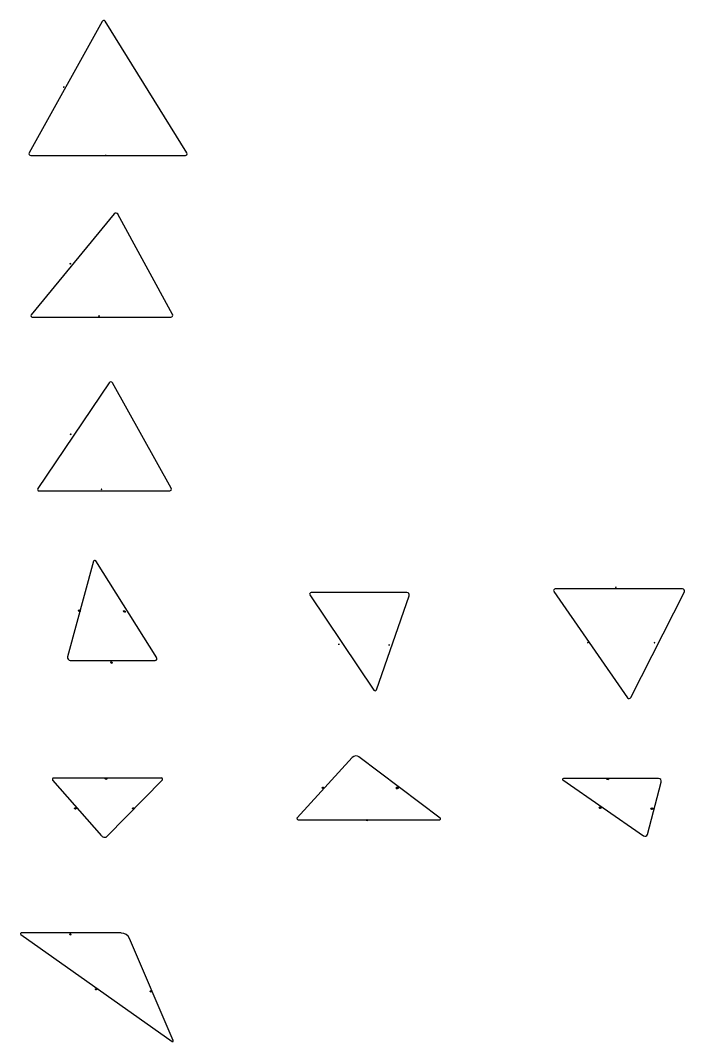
# Model space of a CAD drawing. Header units: metres. Extents: x -1 to 145, y -1 to 19.
# Drawn here: x 110 to 117.72, y 1.17 to 13.04 of the extents above; entities that cross this region are included whole.
import ezdxf

# ---------------------------------------------------------------- set-up
doc = ezdxf.new("R2010")
doc.units = ezdxf.units.M
doc.layers.add('LABELS', color=1, linetype='CONTINUOUS')
doc.layers.add('SHAPES', color=3, linetype='CONTINUOUS')

msp = doc.modelspace()

# ---------------------------------------------------------------- linework, layer by layer
at = {"layer": 'LABELS'}
for p, q in [((110.505, 12.268), (110.496, 12.263)), ((110.505, 12.268), (110.496, 12.263)), ((110.505, 12.268), (110.496, 12.263)), ((110.505, 12.268), (110.496, 12.263)), ((110.496, 12.263), (110.5, 12.265)), ((110.5, 12.265), (110.496, 12.263)), ((110.5, 12.265), (110.496, 12.263)), ((110.496, 12.263), (110.5, 12.265)), ((110.5, 12.265), (110.496, 12.263)), ((110.496, 12.263), (110.5, 12.265)), ((110.5, 12.265), (110.496, 12.263)), ((110.496, 12.263), (110.5, 12.265)), ((110.5, 12.265), (110.496, 12.263)), ((110.496, 12.263), (110.5, 12.265)), ((110.5, 12.265), (110.496, 12.263)), ((110.496, 12.263), (110.5, 12.265)), ((110.496, 12.263), (110.5, 12.265)), ((110.5, 12.265), (110.496, 12.263)), ((110.496, 12.263), (110.5, 12.265)), ((110.496, 12.263), (110.5, 12.265)), ((110.5, 12.265), (110.496, 12.263)), ((110.496, 12.263), (110.5, 12.265)), ((110.496, 12.263), (110.496, 12.263)), ((110.496, 12.263), (110.496, 12.263)), ((110.496, 12.263), (110.496, 12.263)), ((110.496, 12.263), (110.496, 12.263)), ((110.496, 12.263), (110.496, 12.263)), ((110.496, 12.263), (110.496, 12.263)), ((110.5, 12.265), (110.505, 12.268)), ((110.505, 12.268), (110.5, 12.265)), ((110.5, 12.265), (110.505, 12.268)), ((110.505, 12.268), (110.5, 12.265)), ((110.5, 12.265), (110.505, 12.268)), ((110.505, 12.268), (110.5, 12.265)), ((110.5, 12.265), (110.505, 12.268)), ((110.5, 12.265), (110.505, 12.268)), ((110.505, 12.268), (110.5, 12.265)), ((110.5, 12.265), (110.505, 12.268)), ((110.5, 12.265), (110.505, 12.268)), ((110.505, 12.268), (110.5, 12.265)), ((110.5, 12.265), (110.505, 12.268)), ((110.505, 12.268), (110.505, 12.268)), ((110.505, 12.268), (110.505, 12.268)), ((110.505, 12.268), (110.505, 12.268)), ((110.505, 12.268), (110.505, 12.268)), ((110.505, 12.268), (110.505, 12.268)), ((110.505, 12.268), (110.505, 12.268)), ((110.996, 11.476), (110.987, 11.471)), ((110.996, 11.476), (110.987, 11.471)), ((110.996, 11.476), (110.987, 11.471)), ((110.987, 11.471), (110.992, 11.474)), ((110.987, 11.471), (110.992, 11.474)), ((110.992, 11.474), (110.987, 11.471)), ((110.987, 11.471), (110.992, 11.474)), ((110.992, 11.474), (110.987, 11.471)), ((110.987, 11.471), (110.992, 11.474)), ((110.992, 11.474), (110.987, 11.471)), ((110.987, 11.471), (110.992, 11.474)), ((110.992, 11.474), (110.987, 11.471)), ((110.987, 11.471), (110.992, 11.474)), ((110.992, 11.474), (110.987, 11.471)), ((110.987, 11.471), (110.987, 11.471)), ((110.987, 11.471), (110.987, 11.471)), ((110.987, 11.471), (110.987, 11.471)), ((110.992, 11.474), (110.996, 11.476)), ((110.992, 11.474), (110.996, 11.476)), ((110.992, 11.474), (110.996, 11.476)), ((110.996, 11.476), (110.992, 11.474)), ((110.992, 11.474), (110.996, 11.476)), ((110.996, 11.476), (110.992, 11.474)), ((110.992, 11.474), (110.996, 11.476)), ((110.996, 11.476), (110.992, 11.474)), ((110.992, 11.474), (110.996, 11.476)), ((110.996, 11.476), (110.992, 11.474)), ((110.992, 11.474), (110.996, 11.476)), ((110.996, 11.476), (110.992, 11.474)), ((110.992, 11.474), (110.992, 11.474)), ((110.996, 11.476), (110.996, 11.476)), ((110.996, 11.476), (110.996, 11.476)), ((110.996, 11.476), (110.996, 11.476)), ((110.583, 10.215), (110.574, 10.21)), ((110.574, 10.21), (110.583, 10.215)), ((110.583, 10.215), (110.574, 10.21)), ((110.583, 10.215), (110.574, 10.21)), ((110.583, 10.215), (110.574, 10.21)), ((110.574, 10.21), (110.579, 10.212)), ((110.579, 10.212), (110.574, 10.21)), ((110.579, 10.212), (110.574, 10.21)), ((110.574, 10.21), (110.579, 10.212)), ((110.579, 10.212), (110.574, 10.21)), ((110.574, 10.21), (110.579, 10.212)), ((110.579, 10.212), (110.574, 10.21)), ((110.574, 10.21), (110.579, 10.212)), ((110.579, 10.212), (110.574, 10.21)), ((110.574, 10.21), (110.579, 10.212)), ((110.579, 10.212), (110.574, 10.21)), ((110.574, 10.21), (110.579, 10.212)), ((110.574, 10.21), (110.579, 10.212)), ((110.579, 10.212), (110.574, 10.21)), ((110.574, 10.21), (110.579, 10.212)), ((110.574, 10.21), (110.579, 10.212)), ((110.579, 10.212), (110.574, 10.21)), ((110.574, 10.21), (110.579, 10.212)), ((110.574, 10.21), (110.574, 10.21)), ((110.574, 10.21), (110.574, 10.21)), ((110.574, 10.21), (110.574, 10.21)), ((110.574, 10.21), (110.574, 10.21)), ((110.574, 10.21), (110.574, 10.21)), ((110.574, 10.21), (110.574, 10.21)), ((110.579, 10.212), (110.583, 10.215)), ((110.583, 10.215), (110.579, 10.212)), ((110.579, 10.212), (110.583, 10.215)), ((110.583, 10.215), (110.579, 10.212)), ((110.579, 10.212), (110.583, 10.215)), ((110.579, 10.212), (110.583, 10.215)), ((110.583, 10.215), (110.579, 10.212)), ((110.579, 10.212), (110.583, 10.215)), ((110.583, 10.215), (110.579, 10.212)), ((110.579, 10.212), (110.583, 10.215)), ((110.579, 10.212), (110.583, 10.215)), ((110.579, 10.212), (110.583, 10.215)), ((110.583, 10.215), (110.579, 10.212)), ((110.579, 10.212), (110.583, 10.215)), ((110.583, 10.215), (110.583, 10.215)), ((110.583, 10.215), (110.583, 10.215)), ((110.583, 10.215), (110.583, 10.215)), ((110.583, 10.215), (110.583, 10.215)), ((110.583, 10.215), (110.583, 10.215)), ((110.583, 10.215), (110.583, 10.215)), ((110.917, 9.606), (110.908, 9.601)), ((110.908, 9.601), (110.917, 9.606)), ((110.917, 9.606), (110.908, 9.601)), ((110.917, 9.606), (110.908, 9.601)), ((110.917, 9.606), (110.908, 9.601)), ((110.908, 9.601), (110.912, 9.603)), ((110.908, 9.601), (110.912, 9.603)), ((110.912, 9.603), (110.908, 9.601)), ((110.908, 9.601), (110.912, 9.603)), ((110.912, 9.603), (110.908, 9.601)), ((110.908, 9.601), (110.912, 9.603)), ((110.912, 9.603), (110.908, 9.601)), ((110.908, 9.601), (110.912, 9.603)), ((110.912, 9.603), (110.908, 9.601)), ((110.908, 9.601), (110.908, 9.601)), ((110.908, 9.601), (110.908, 9.601)), ((110.908, 9.601), (110.908, 9.601)), ((110.912, 9.603), (110.917, 9.606)), ((110.912, 9.603), (110.917, 9.606)), ((110.912, 9.603), (110.917, 9.606)), ((110.917, 9.606), (110.912, 9.603)), ((110.912, 9.603), (110.917, 9.606)), ((110.917, 9.606), (110.912, 9.603)), ((110.912, 9.603), (110.917, 9.606)), ((110.917, 9.606), (110.912, 9.603)), ((110.912, 9.603), (110.917, 9.606)), ((110.917, 9.606), (110.912, 9.603)), ((110.912, 9.603), (110.912, 9.603)), ((110.917, 9.606), (110.917, 9.606)), ((110.917, 9.606), (110.917, 9.606)), ((110.917, 9.606), (110.917, 9.606)), ((110.587, 8.232), (110.578, 8.227)), ((110.578, 8.227), (110.587, 8.232)), ((110.587, 8.232), (110.578, 8.227)), ((110.578, 8.227), (110.587, 8.232)), ((110.587, 8.232), (110.578, 8.227)), ((110.587, 8.232), (110.578, 8.227)), ((110.587, 8.232), (110.578, 8.227)), ((110.578, 8.227), (110.582, 8.23)), ((110.582, 8.23), (110.578, 8.227)), ((110.582, 8.23), (110.578, 8.227)), ((110.578, 8.227), (110.582, 8.23)), ((110.582, 8.23), (110.578, 8.227)), ((110.582, 8.23), (110.578, 8.227)), ((110.578, 8.227), (110.582, 8.23)), ((110.582, 8.23), (110.578, 8.227)), ((110.578, 8.227), (110.582, 8.23)), ((110.578, 8.227), (110.582, 8.23)), ((110.582, 8.23), (110.578, 8.227)), ((110.578, 8.227), (110.582, 8.23)), ((110.578, 8.227), (110.582, 8.23)), ((110.582, 8.23), (110.578, 8.227)), ((110.578, 8.227), (110.582, 8.23)), ((110.578, 8.227), (110.578, 8.227)), ((110.578, 8.227), (110.578, 8.227)), ((110.578, 8.227), (110.578, 8.227)), ((110.578, 8.227), (110.578, 8.227)), ((110.578, 8.227), (110.578, 8.227)), ((110.578, 8.227), (110.578, 8.227)), ((110.582, 8.23), (110.587, 8.232)), ((110.587, 8.232), (110.582, 8.23)), ((110.582, 8.23), (110.587, 8.232)), ((110.587, 8.232), (110.582, 8.23)), ((110.582, 8.23), (110.587, 8.232)), ((110.587, 8.232), (110.582, 8.23)), ((110.582, 8.23), (110.587, 8.232)), ((110.582, 8.23), (110.587, 8.232)), ((110.582, 8.23), (110.587, 8.232)), ((110.587, 8.232), (110.582, 8.23)), ((110.582, 8.23), (110.587, 8.232)), ((110.587, 8.232), (110.587, 8.232)), ((110.587, 8.232), (110.587, 8.232)), ((110.587, 8.232), (110.587, 8.232)), ((110.587, 8.232), (110.587, 8.232)), ((110.587, 8.232), (110.587, 8.232)), ((110.946, 7.592), (110.936, 7.587)), ((110.936, 7.587), (110.946, 7.592)), ((110.946, 7.592), (110.936, 7.587)), ((110.946, 7.592), (110.936, 7.587)), ((110.946, 7.592), (110.936, 7.587)), ((110.936, 7.587), (110.941, 7.589)), ((110.936, 7.587), (110.941, 7.589)), ((110.941, 7.589), (110.936, 7.587)), ((110.936, 7.587), (110.941, 7.589)), ((110.941, 7.589), (110.936, 7.587)), ((110.941, 7.589), (110.936, 7.587)), ((110.936, 7.587), (110.941, 7.589)), ((110.941, 7.589), (110.936, 7.587)), ((110.936, 7.587), (110.936, 7.587)), ((110.936, 7.587), (110.936, 7.587)), ((110.936, 7.587), (110.936, 7.587)), ((110.941, 7.589), (110.946, 7.592)), ((110.941, 7.589), (110.946, 7.592)), ((110.941, 7.589), (110.946, 7.592)), ((110.946, 7.592), (110.941, 7.589)), ((110.946, 7.592), (110.941, 7.589)), ((110.941, 7.589), (110.946, 7.592)), ((110.946, 7.592), (110.941, 7.589)), ((110.941, 7.589), (110.946, 7.592)), ((110.946, 7.592), (110.941, 7.589)), ((110.941, 7.589), (110.941, 7.589)), ((110.946, 7.592), (110.946, 7.592)), ((110.946, 7.592), (110.946, 7.592)), ((116.928, 6.453), (116.919, 6.448)), ((116.919, 6.448), (116.928, 6.453)), ((116.928, 6.453), (116.919, 6.448)), ((116.928, 6.453), (116.919, 6.448)), ((116.928, 6.453), (116.919, 6.448)), ((116.919, 6.448), (116.924, 6.451)), ((116.919, 6.448), (116.924, 6.451)), ((116.924, 6.451), (116.919, 6.448)), ((116.919, 6.448), (116.924, 6.451)), ((116.924, 6.451), (116.919, 6.448)), ((116.924, 6.451), (116.919, 6.448)), ((116.919, 6.448), (116.924, 6.451)), ((116.924, 6.451), (116.919, 6.448)), ((116.919, 6.448), (116.919, 6.448)), ((116.919, 6.448), (116.919, 6.448)), ((116.919, 6.448), (116.919, 6.448)), ((116.924, 6.451), (116.928, 6.453)), ((116.924, 6.451), (116.928, 6.453)), ((116.924, 6.451), (116.928, 6.453)), ((116.928, 6.453), (116.924, 6.451)), ((116.928, 6.453), (116.924, 6.451)), ((116.924, 6.451), (116.928, 6.453)), ((116.928, 6.453), (116.924, 6.451)), ((116.924, 6.451), (116.928, 6.453)), ((116.928, 6.453), (116.924, 6.451)), ((116.924, 6.451), (116.924, 6.451)), ((116.928, 6.453), (116.928, 6.453)), ((116.928, 6.453), (116.928, 6.453)), ((110.675, 6.18), (110.674, 6.175)), ((110.674, 6.175), (110.693, 6.17)), ((110.675, 6.18), (110.675, 6.185)), ((110.675, 6.18), (110.675, 6.185)), ((110.689, 6.181), (110.675, 6.185)), ((110.675, 6.185), (110.675, 6.18)), ((110.68, 6.183), (110.675, 6.18)), ((110.675, 6.18), (110.68, 6.183)), ((110.675, 6.18), (110.68, 6.183)), ((110.679, 6.174), (110.675, 6.18)), ((110.679, 6.174), (110.675, 6.18)), ((110.679, 6.174), (110.675, 6.18)), ((110.679, 6.174), (110.675, 6.18)), ((110.675, 6.18), (110.679, 6.174)), ((110.68, 6.183), (110.679, 6.174)), ((110.679, 6.179), (110.688, 6.171)), ((110.679, 6.179), (110.688, 6.171)), ((110.688, 6.171), (110.679, 6.174)), ((110.688, 6.171), (110.679, 6.174)), ((110.688, 6.171), (110.679, 6.174)), ((110.688, 6.171), (110.679, 6.174)), ((110.679, 6.174), (110.688, 6.171)), ((110.689, 6.181), (110.68, 6.183)), ((110.68, 6.183), (110.689, 6.181)), ((110.68, 6.183), (110.689, 6.181)), ((110.693, 6.17), (110.68, 6.183)), ((110.685, 6.182), (110.683, 6.172)), ((110.685, 6.182), (110.683, 6.172)), ((110.689, 6.176), (110.685, 6.182)), ((110.689, 6.176), (110.688, 6.171)), ((110.689, 6.176), (110.688, 6.171)), ((110.688, 6.171), (110.689, 6.176)), ((110.693, 6.175), (110.688, 6.171)), ((110.693, 6.175), (110.688, 6.171)), ((110.693, 6.175), (110.689, 6.181)), ((110.689, 6.181), (110.693, 6.175)), ((110.689, 6.181), (110.693, 6.175)), ((110.693, 6.175), (110.689, 6.181)), ((110.693, 6.17), (110.689, 6.176)), ((110.693, 6.17), (110.689, 6.176)), ((110.694, 6.18), (110.693, 6.17)), ((110.694, 6.18), (110.693, 6.17)), ((110.693, 6.17), (110.693, 6.175)), ((110.693, 6.17), (110.693, 6.175)), ((111.197, 6.171), (111.198, 6.176)), ((111.202, 6.175), (111.197, 6.171)), ((111.197, 6.171), (111.202, 6.175)), ((111.197, 6.171), (111.202, 6.175)), ((111.197, 6.171), (111.202, 6.175)), ((111.202, 6.175), (111.201, 6.165)), ((111.202, 6.175), (111.201, 6.165)), ((111.211, 6.173), (111.202, 6.175)), ((111.202, 6.175), (111.211, 6.173)), ((111.202, 6.175), (111.211, 6.173)), ((111.215, 6.161), (111.202, 6.175)), ((111.215, 6.161), (111.202, 6.175)), ((111.202, 6.175), (111.211, 6.173)), ((111.207, 6.174), (111.205, 6.164)), ((111.207, 6.174), (111.205, 6.164)), ((111.197, 6.171), (111.196, 6.167)), ((111.196, 6.167), (111.215, 6.161)), ((111.196, 6.167), (111.215, 6.161)), ((111.201, 6.165), (111.197, 6.171)), ((111.201, 6.165), (111.197, 6.171)), ((111.201, 6.165), (111.197, 6.171)), ((111.201, 6.165), (111.197, 6.171)), ((111.21, 6.163), (111.201, 6.165)), ((111.21, 6.163), (111.201, 6.165)), ((111.21, 6.163), (111.201, 6.165)), ((111.21, 6.163), (111.201, 6.165)), ((111.202, 6.17), (111.21, 6.163)), ((111.202, 6.17), (111.21, 6.163)), ((111.202, 6.17), (111.21, 6.163)), ((111.211, 6.168), (111.21, 6.163)), ((111.215, 6.166), (111.21, 6.163)), ((111.215, 6.166), (111.21, 6.163)), ((111.215, 6.166), (111.21, 6.163)), ((111.215, 6.166), (111.211, 6.173)), ((111.211, 6.173), (111.215, 6.166)), ((111.211, 6.173), (111.215, 6.166)), ((111.211, 6.173), (111.215, 6.166)), ((111.215, 6.161), (111.211, 6.168)), ((111.216, 6.171), (111.215, 6.161)), ((111.215, 6.161), (111.215, 6.166)), ((113.7, 5.786), (113.7, 5.792)), ((113.7, 5.792), (113.7, 5.792)), ((113.7, 5.792), (113.7, 5.786)), ((113.7, 5.792), (113.7, 5.781)), ((113.7, 5.786), (113.7, 5.792)), ((113.7, 5.792), (113.7, 5.792)), ((113.7, 5.792), (113.7, 5.786)), ((113.7, 5.792), (113.7, 5.781)), ((113.7, 5.786), (113.7, 5.792)), ((113.7, 5.786), (113.7, 5.792)), ((113.7, 5.792), (113.7, 5.792)), ((113.7, 5.792), (113.7, 5.786)), ((113.7, 5.781), (113.7, 5.792)), ((113.7, 5.792), (113.7, 5.781)), ((113.7, 5.792), (113.7, 5.781)), ((113.7, 5.792), (113.7, 5.781)), ((113.7, 5.786), (113.7, 5.792)), ((113.7, 5.792), (113.7, 5.792)), ((113.7, 5.792), (113.7, 5.781)), ((113.7, 5.781), (113.7, 5.786)), ((113.7, 5.786), (113.7, 5.781)), ((113.7, 5.786), (113.7, 5.781)), ((113.7, 5.781), (113.7, 5.786)), ((113.7, 5.786), (113.7, 5.781)), ((113.7, 5.781), (113.7, 5.786)), ((113.7, 5.786), (113.7, 5.781)), ((113.7, 5.781), (113.7, 5.786)), ((113.7, 5.786), (113.7, 5.781)), ((113.7, 5.781), (113.7, 5.786)), ((113.7, 5.786), (113.7, 5.781)), ((113.7, 5.781), (113.7, 5.786)), ((113.7, 5.786), (113.7, 5.781)), ((113.7, 5.781), (113.7, 5.786)), ((113.7, 5.781), (113.7, 5.786)), ((113.7, 5.781), (113.7, 5.781)), ((113.7, 5.781), (113.7, 5.781)), ((113.7, 5.781), (113.7, 5.781)), ((113.7, 5.781), (113.7, 5.781)), ((113.7, 5.781), (113.7, 5.781)), ((113.7, 5.781), (113.7, 5.781)), ((114.287, 5.779), (114.287, 5.784)), ((114.287, 5.784), (114.287, 5.784)), ((114.287, 5.784), (114.287, 5.779)), ((114.287, 5.784), (114.287, 5.774)), ((114.287, 5.779), (114.287, 5.784)), ((114.287, 5.784), (114.287, 5.784)), ((114.287, 5.784), (114.287, 5.779)), ((114.287, 5.784), (114.287, 5.774)), ((114.287, 5.779), (114.287, 5.784)), ((114.287, 5.779), (114.287, 5.784)), ((114.287, 5.784), (114.287, 5.784)), ((114.287, 5.784), (114.287, 5.779)), ((114.287, 5.774), (114.287, 5.784)), ((114.287, 5.784), (114.287, 5.774)), ((114.287, 5.784), (114.287, 5.774)), ((114.287, 5.784), (114.287, 5.774)), ((114.287, 5.779), (114.287, 5.784)), ((114.287, 5.779), (114.287, 5.784)), ((114.287, 5.784), (114.287, 5.784)), ((114.287, 5.784), (114.287, 5.779)), ((114.287, 5.779), (114.287, 5.784)), ((114.287, 5.774), (114.287, 5.779)), ((114.287, 5.779), (114.287, 5.774)), ((114.287, 5.779), (114.287, 5.774)), ((114.287, 5.774), (114.287, 5.779)), ((114.287, 5.779), (114.287, 5.774)), ((114.287, 5.774), (114.287, 5.779)), ((114.287, 5.779), (114.287, 5.774)), ((114.287, 5.774), (114.287, 5.779)), ((114.287, 5.779), (114.287, 5.774)), ((114.287, 5.774), (114.287, 5.779)), ((114.287, 5.779), (114.287, 5.774)), ((114.287, 5.774), (114.287, 5.779)), ((114.287, 5.779), (114.287, 5.774)), ((114.287, 5.774), (114.287, 5.779)), ((114.287, 5.774), (114.287, 5.779)), ((114.287, 5.779), (114.287, 5.774)), ((114.287, 5.774), (114.287, 5.779)), ((114.287, 5.774), (114.287, 5.774)), ((114.287, 5.774), (114.287, 5.774)), ((114.287, 5.774), (114.287, 5.774)), ((114.287, 5.774), (114.287, 5.774)), ((114.287, 5.774), (114.287, 5.774)), ((114.287, 5.774), (114.287, 5.774)), ((116.604, 5.811), (116.595, 5.806)), ((116.604, 5.811), (116.595, 5.806)), ((116.595, 5.806), (116.604, 5.811)), ((116.604, 5.811), (116.595, 5.806)), ((116.604, 5.811), (116.595, 5.806)), ((116.604, 5.811), (116.595, 5.806)), ((116.595, 5.806), (116.604, 5.811)), ((116.604, 5.811), (116.595, 5.806)), ((116.595, 5.806), (116.604, 5.811)), ((116.604, 5.811), (116.595, 5.806)), ((116.595, 5.806), (116.599, 5.808)), ((116.599, 5.808), (116.595, 5.806)), ((116.599, 5.808), (116.595, 5.806)), ((116.595, 5.806), (116.599, 5.808)), ((116.599, 5.808), (116.595, 5.806)), ((116.595, 5.806), (116.599, 5.808)), ((116.599, 5.808), (116.595, 5.806)), ((116.595, 5.806), (116.599, 5.808)), ((116.599, 5.808), (116.595, 5.806)), ((116.595, 5.806), (116.599, 5.808)), ((116.599, 5.808), (116.595, 5.806)), ((116.595, 5.806), (116.599, 5.808)), ((116.599, 5.808), (116.595, 5.806)), ((116.595, 5.806), (116.599, 5.808)), ((116.595, 5.806), (116.595, 5.806)), ((116.595, 5.806), (116.595, 5.806)), ((116.595, 5.806), (116.595, 5.806)), ((116.595, 5.806), (116.595, 5.806)), ((116.595, 5.806), (116.595, 5.806)), ((116.595, 5.806), (116.595, 5.806)), ((116.595, 5.806), (116.595, 5.806)), ((116.599, 5.808), (116.604, 5.811)), ((116.604, 5.811), (116.599, 5.808)), ((116.599, 5.808), (116.604, 5.811)), ((116.604, 5.811), (116.599, 5.808)), ((116.599, 5.808), (116.604, 5.811)), ((116.599, 5.808), (116.604, 5.811)), ((116.604, 5.811), (116.599, 5.808)), ((116.599, 5.808), (116.604, 5.811)), ((116.604, 5.811), (116.604, 5.811)), ((116.604, 5.811), (116.604, 5.811)), ((116.604, 5.811), (116.604, 5.811)), ((116.604, 5.811), (116.604, 5.811)), ((116.604, 5.811), (116.604, 5.811)), ((117.378, 5.808), (117.369, 5.803)), ((117.378, 5.808), (117.369, 5.803)), ((117.369, 5.803), (117.378, 5.808)), ((117.378, 5.808), (117.369, 5.803)), ((117.378, 5.808), (117.369, 5.803)), ((117.378, 5.808), (117.369, 5.803)), ((117.378, 5.808), (117.369, 5.803)), ((117.369, 5.803), (117.373, 5.806)), ((117.373, 5.806), (117.369, 5.803)), ((117.373, 5.806), (117.369, 5.803)), ((117.369, 5.803), (117.373, 5.806)), ((117.373, 5.806), (117.369, 5.803)), ((117.369, 5.803), (117.373, 5.806)), ((117.373, 5.806), (117.369, 5.803)), ((117.369, 5.803), (117.373, 5.806)), ((117.373, 5.806), (117.369, 5.803)), ((117.369, 5.803), (117.373, 5.806)), ((117.373, 5.806), (117.369, 5.803)), ((117.369, 5.803), (117.373, 5.806)), ((117.373, 5.806), (117.369, 5.803)), ((117.369, 5.803), (117.373, 5.806)), ((117.369, 5.803), (117.373, 5.806)), ((117.369, 5.803), (117.369, 5.803)), ((117.369, 5.803), (117.369, 5.803)), ((117.369, 5.803), (117.369, 5.803)), ((117.369, 5.803), (117.369, 5.803)), ((117.369, 5.803), (117.369, 5.803)), ((117.369, 5.803), (117.369, 5.803)), ((117.373, 5.806), (117.378, 5.808)), ((117.378, 5.808), (117.373, 5.806)), ((117.373, 5.806), (117.378, 5.808)), ((117.378, 5.808), (117.373, 5.806)), ((117.373, 5.806), (117.378, 5.808)), ((117.373, 5.806), (117.378, 5.808)), ((117.378, 5.808), (117.373, 5.806)), ((117.373, 5.806), (117.378, 5.808)), ((117.378, 5.808), (117.378, 5.808)), ((117.378, 5.808), (117.378, 5.808)), ((117.378, 5.808), (117.378, 5.808)), ((117.378, 5.808), (117.378, 5.808)), ((111.048, 5.577), (111.049, 5.582)), ((111.048, 5.577), (111.049, 5.582)), ((111.049, 5.582), (111.048, 5.573)), ((111.049, 5.582), (111.048, 5.573)), ((111.048, 5.577), (111.053, 5.581)), ((111.048, 5.577), (111.053, 5.581)), ((111.058, 5.58), (111.049, 5.582)), ((111.053, 5.581), (111.063, 5.579)), ((111.058, 5.58), (111.057, 5.57)), ((111.061, 5.569), (111.058, 5.58)), ((111.052, 5.571), (111.048, 5.577)), ((111.052, 5.571), (111.048, 5.577)), ((111.052, 5.571), (111.048, 5.577)), ((111.067, 5.572), (111.048, 5.577)), ((111.048, 5.573), (111.057, 5.57)), ((111.063, 5.579), (111.052, 5.571)), ((111.061, 5.569), (111.052, 5.571)), ((111.061, 5.569), (111.052, 5.571)), ((111.053, 5.576), (111.061, 5.569)), ((111.057, 5.57), (111.063, 5.579)), ((111.062, 5.574), (111.061, 5.569)), ((111.061, 5.569), (111.067, 5.572)), ((111.067, 5.572), (111.061, 5.569)), ((111.066, 5.568), (111.061, 5.569)), ((111.066, 5.568), (111.062, 5.574)), ((111.067, 5.572), (111.063, 5.579)), ((111.063, 5.579), (111.067, 5.572)), ((111.063, 5.579), (111.067, 5.572)), ((111.063, 5.579), (111.067, 5.577)), ((111.067, 5.577), (111.066, 5.568)), ((111.067, 5.577), (111.066, 5.568)), ((110.983, 4.223), (110.988, 4.228)), ((110.983, 4.223), (110.988, 4.228)), ((110.983, 4.223), (110.983, 4.228)), ((110.998, 4.218), (110.983, 4.228)), ((110.983, 4.228), (110.983, 4.218)), ((110.983, 4.223), (110.983, 4.228)), ((110.983, 4.228), (110.983, 4.218)), ((110.988, 4.218), (110.983, 4.223)), ((110.988, 4.218), (110.983, 4.223)), ((110.988, 4.218), (110.983, 4.223)), ((111.004, 4.223), (110.983, 4.223)), ((110.998, 4.228), (110.988, 4.218)), ((110.988, 4.228), (110.998, 4.228)), ((110.988, 4.223), (110.998, 4.218)), ((110.998, 4.218), (110.988, 4.218)), ((110.998, 4.218), (110.988, 4.218)), ((110.993, 4.228), (110.993, 4.218)), ((111.004, 4.223), (110.998, 4.228)), ((110.998, 4.228), (111.004, 4.223)), ((110.998, 4.228), (111.004, 4.223)), ((110.998, 4.218), (111.004, 4.223)), ((111.004, 4.223), (110.998, 4.218)), ((111.004, 4.218), (110.998, 4.223)), ((110.998, 4.223), (110.998, 4.218)), ((111.004, 4.218), (110.998, 4.218)), ((111.004, 4.228), (111.004, 4.218)), ((111.004, 4.228), (111.004, 4.218)), ((116.817, 4.219), (116.822, 4.224)), ((116.817, 4.219), (116.822, 4.224)), ((116.817, 4.219), (116.817, 4.224)), ((116.833, 4.215), (116.817, 4.224)), ((116.817, 4.224), (116.818, 4.214)), ((116.833, 4.215), (116.817, 4.224)), ((116.817, 4.224), (116.818, 4.214)), ((116.823, 4.214), (116.817, 4.219)), ((116.823, 4.214), (116.817, 4.219)), ((116.823, 4.214), (116.817, 4.219)), ((116.822, 4.224), (116.832, 4.225)), ((116.822, 4.219), (116.833, 4.215)), ((116.832, 4.225), (116.823, 4.214)), ((116.833, 4.215), (116.823, 4.214)), ((116.833, 4.215), (116.823, 4.214)), ((116.827, 4.224), (116.828, 4.215)), ((116.838, 4.22), (116.832, 4.225)), ((116.832, 4.225), (116.838, 4.22)), ((116.833, 4.215), (116.838, 4.22)), ((116.838, 4.22), (116.833, 4.215)), ((116.838, 4.215), (116.833, 4.22)), ((116.833, 4.22), (116.833, 4.215)), ((116.838, 4.215), (116.833, 4.215)), ((116.838, 4.215), (116.833, 4.215)), ((116.838, 4.225), (116.838, 4.215)), ((116.838, 4.225), (116.838, 4.215)), ((116.838, 4.225), (116.838, 4.215)), ((113.522, 4.112), (113.506, 4.122)), ((113.506, 4.122), (113.507, 4.112)), ((113.507, 4.117), (113.506, 4.122)), ((113.507, 4.117), (113.506, 4.122)), ((113.512, 4.122), (113.507, 4.117)), ((113.507, 4.117), (113.512, 4.122)), ((113.507, 4.117), (113.512, 4.122)), ((113.507, 4.117), (113.507, 4.112)), ((113.512, 4.112), (113.507, 4.117)), ((113.512, 4.112), (113.507, 4.117)), ((113.512, 4.112), (113.507, 4.117)), ((113.512, 4.112), (113.507, 4.117)), ((113.522, 4.112), (113.507, 4.117)), ((113.522, 4.122), (113.512, 4.122)), ((113.512, 4.122), (113.522, 4.122)), ((113.512, 4.122), (113.522, 4.122)), ((113.512, 4.117), (113.522, 4.112)), ((113.512, 4.117), (113.522, 4.112)), ((113.522, 4.112), (113.512, 4.112)), ((113.522, 4.112), (113.512, 4.112)), ((113.522, 4.112), (113.512, 4.112)), ((113.522, 4.112), (113.512, 4.112)), ((113.517, 4.122), (113.517, 4.112)), ((113.517, 4.122), (113.517, 4.112)), ((113.527, 4.117), (113.522, 4.122)), ((113.522, 4.122), (113.527, 4.117)), ((113.522, 4.122), (113.527, 4.117)), ((113.522, 4.122), (113.527, 4.122)), ((113.527, 4.117), (113.522, 4.112)), ((113.527, 4.117), (113.522, 4.112)), ((113.527, 4.112), (113.522, 4.117)), ((113.522, 4.117), (113.522, 4.112)), ((113.527, 4.112), (113.522, 4.117)), ((113.522, 4.117), (113.522, 4.112)), ((113.527, 4.112), (113.522, 4.112)), ((113.527, 4.112), (113.522, 4.112)), ((113.527, 4.122), (113.527, 4.112)), ((113.527, 4.122), (113.527, 4.112)), ((113.527, 4.122), (113.527, 4.112)), ((113.527, 4.122), (113.527, 4.112)), ((113.527, 4.112), (113.527, 4.117)), ((114.374, 4.121), (114.369, 4.115)), ((114.369, 4.115), (114.374, 4.121)), ((114.369, 4.115), (114.374, 4.121)), ((114.379, 4.121), (114.369, 4.12)), ((114.385, 4.111), (114.369, 4.12)), ((114.369, 4.12), (114.369, 4.11)), ((114.369, 4.115), (114.369, 4.12)), ((114.369, 4.115), (114.369, 4.12)), ((114.369, 4.12), (114.369, 4.11)), ((114.369, 4.115), (114.369, 4.11)), ((114.374, 4.11), (114.369, 4.115)), ((114.374, 4.11), (114.369, 4.115)), ((114.374, 4.11), (114.369, 4.115)), ((114.374, 4.11), (114.369, 4.115)), ((114.369, 4.11), (114.38, 4.111)), ((114.385, 4.121), (114.374, 4.121)), ((114.374, 4.121), (114.385, 4.121)), ((114.374, 4.121), (114.385, 4.121)), ((114.374, 4.116), (114.385, 4.111)), ((114.374, 4.116), (114.385, 4.111)), ((114.385, 4.111), (114.374, 4.11)), ((114.385, 4.111), (114.374, 4.11)), ((114.385, 4.111), (114.374, 4.11)), ((114.385, 4.111), (114.374, 4.11)), ((114.379, 4.121), (114.38, 4.111)), ((114.379, 4.121), (114.38, 4.111)), ((114.385, 4.111), (114.379, 4.121)), ((114.38, 4.111), (114.385, 4.121)), ((114.39, 4.116), (114.385, 4.121)), ((114.385, 4.121), (114.39, 4.116)), ((114.385, 4.121), (114.39, 4.116)), ((114.385, 4.121), (114.39, 4.121)), ((114.39, 4.116), (114.385, 4.111)), ((114.39, 4.116), (114.385, 4.111)), ((114.39, 4.111), (114.385, 4.116)), ((114.385, 4.116), (114.385, 4.111)), ((114.39, 4.111), (114.385, 4.116)), ((114.385, 4.116), (114.385, 4.111)), ((114.39, 4.111), (114.385, 4.111)), ((114.39, 4.111), (114.385, 4.111)), ((114.39, 4.121), (114.39, 4.111)), ((114.39, 4.121), (114.39, 4.111)), ((114.39, 4.121), (114.39, 4.111)), ((114.39, 4.121), (114.39, 4.111)), ((114.39, 4.111), (114.39, 4.116)), ((110.633, 3.884), (110.627, 3.878)), ((110.627, 3.878), (110.633, 3.884)), ((110.643, 3.873), (110.627, 3.884)), ((110.627, 3.884), (110.627, 3.873)), ((110.627, 3.878), (110.633, 3.884)), ((110.627, 3.878), (110.627, 3.884)), ((110.627, 3.878), (110.627, 3.884)), ((110.643, 3.884), (110.627, 3.884)), ((110.627, 3.884), (110.627, 3.878)), ((110.627, 3.878), (110.627, 3.873)), ((110.633, 3.873), (110.627, 3.878)), ((110.633, 3.873), (110.627, 3.878)), ((110.633, 3.873), (110.627, 3.878)), ((110.633, 3.873), (110.627, 3.878)), ((110.627, 3.878), (110.633, 3.873)), ((110.643, 3.884), (110.633, 3.884)), ((110.633, 3.884), (110.643, 3.884)), ((110.633, 3.884), (110.643, 3.884)), ((110.633, 3.878), (110.643, 3.873)), ((110.633, 3.878), (110.643, 3.873)), ((110.643, 3.873), (110.633, 3.873)), ((110.643, 3.873), (110.633, 3.873)), ((110.643, 3.873), (110.633, 3.873)), ((110.643, 3.873), (110.633, 3.873)), ((110.633, 3.873), (110.643, 3.873)), ((110.638, 3.884), (110.638, 3.873)), ((110.638, 3.884), (110.638, 3.873)), ((110.643, 3.878), (110.638, 3.884)), ((110.648, 3.878), (110.643, 3.884)), ((110.643, 3.884), (110.648, 3.878)), ((110.643, 3.884), (110.648, 3.878)), ((110.648, 3.878), (110.643, 3.884)), ((110.648, 3.878), (110.643, 3.873)), ((110.648, 3.878), (110.643, 3.873)), ((110.648, 3.873), (110.643, 3.878)), ((110.643, 3.878), (110.643, 3.873)), ((110.648, 3.873), (110.643, 3.878)), ((110.643, 3.878), (110.643, 3.873)), ((110.643, 3.873), (110.643, 3.878)), ((110.648, 3.873), (110.643, 3.873)), ((110.648, 3.884), (110.648, 3.873)), ((110.648, 3.884), (110.648, 3.873)), ((110.648, 3.884), (110.648, 3.873)), ((110.648, 3.873), (110.648, 3.878)), ((110.648, 3.873), (110.648, 3.878)), ((111.306, 3.884), (111.301, 3.879)), ((111.301, 3.879), (111.306, 3.884)), ((111.316, 3.874), (111.301, 3.884)), ((111.301, 3.884), (111.301, 3.874)), ((111.301, 3.879), (111.306, 3.884)), ((111.301, 3.879), (111.301, 3.884)), ((111.301, 3.879), (111.301, 3.884)), ((111.301, 3.879), (111.301, 3.874)), ((111.306, 3.874), (111.301, 3.879)), ((111.306, 3.874), (111.301, 3.879)), ((111.306, 3.874), (111.301, 3.879)), ((111.306, 3.874), (111.301, 3.879)), ((111.316, 3.874), (111.301, 3.879)), ((111.316, 3.884), (111.306, 3.884)), ((111.306, 3.884), (111.316, 3.884)), ((111.306, 3.884), (111.316, 3.884)), ((111.306, 3.879), (111.316, 3.874)), ((111.306, 3.879), (111.316, 3.874)), ((111.316, 3.874), (111.306, 3.874)), ((111.316, 3.874), (111.306, 3.874)), ((111.316, 3.874), (111.306, 3.874)), ((111.316, 3.874), (111.306, 3.874)), ((111.311, 3.884), (111.311, 3.874)), ((111.311, 3.884), (111.311, 3.874)), ((111.321, 3.879), (111.316, 3.884)), ((111.316, 3.884), (111.321, 3.879)), ((111.316, 3.884), (111.321, 3.879)), ((111.316, 3.884), (111.321, 3.884)), ((111.321, 3.879), (111.316, 3.874)), ((111.321, 3.879), (111.316, 3.874)), ((111.321, 3.874), (111.316, 3.879)), ((111.316, 3.879), (111.316, 3.874)), ((111.321, 3.874), (111.316, 3.879)), ((111.316, 3.879), (111.316, 3.874)), ((111.321, 3.874), (111.316, 3.874)), ((111.321, 3.874), (111.316, 3.874)), ((111.321, 3.884), (111.321, 3.874)), ((111.321, 3.884), (111.321, 3.874)), ((111.321, 3.884), (111.321, 3.874)), ((111.321, 3.884), (111.321, 3.874)), ((111.321, 3.874), (111.321, 3.879)), ((116.741, 3.893), (116.731, 3.892)), ((116.736, 3.892), (116.731, 3.887)), ((116.731, 3.887), (116.736, 3.892)), ((116.747, 3.883), (116.731, 3.892)), ((116.731, 3.892), (116.732, 3.882)), ((116.731, 3.887), (116.736, 3.892)), ((116.731, 3.887), (116.731, 3.892)), ((116.731, 3.887), (116.731, 3.892)), ((116.731, 3.892), (116.732, 3.882)), ((116.731, 3.887), (116.732, 3.882)), ((116.737, 3.882), (116.731, 3.887)), ((116.737, 3.882), (116.731, 3.887)), ((116.737, 3.882), (116.731, 3.887)), ((116.737, 3.882), (116.731, 3.887)), ((116.732, 3.882), (116.742, 3.883)), ((116.746, 3.893), (116.736, 3.892)), ((116.736, 3.892), (116.746, 3.893)), ((116.736, 3.892), (116.746, 3.893)), ((116.736, 3.887), (116.747, 3.883)), ((116.736, 3.887), (116.747, 3.883)), ((116.747, 3.883), (116.737, 3.882)), ((116.747, 3.883), (116.737, 3.882)), ((116.747, 3.883), (116.737, 3.882)), ((116.747, 3.883), (116.737, 3.882)), ((116.741, 3.893), (116.742, 3.883)), ((116.741, 3.893), (116.742, 3.883)), ((116.747, 3.883), (116.741, 3.893)), ((116.742, 3.883), (116.746, 3.893)), ((116.752, 3.888), (116.746, 3.893)), ((116.746, 3.893), (116.752, 3.888)), ((116.746, 3.893), (116.752, 3.888)), ((116.746, 3.893), (116.752, 3.893)), ((116.752, 3.888), (116.747, 3.883)), ((116.752, 3.888), (116.747, 3.883)), ((116.752, 3.883), (116.747, 3.888)), ((116.747, 3.888), (116.747, 3.883)), ((116.752, 3.883), (116.747, 3.888)), ((116.747, 3.888), (116.747, 3.883)), ((116.752, 3.883), (116.747, 3.883)), ((116.752, 3.883), (116.747, 3.883)), ((116.752, 3.893), (116.752, 3.883)), ((116.752, 3.893), (116.752, 3.883)), ((116.752, 3.893), (116.752, 3.883)), ((116.752, 3.893), (116.752, 3.883)), ((116.752, 3.883), (116.752, 3.888)), ((117.348, 3.871), (117.331, 3.88)), ((117.331, 3.88), (117.332, 3.87)), ((117.332, 3.875), (117.331, 3.88)), ((117.332, 3.875), (117.331, 3.88)), ((117.331, 3.88), (117.332, 3.875)), ((117.336, 3.88), (117.332, 3.875)), ((117.332, 3.875), (117.336, 3.88)), ((117.332, 3.875), (117.336, 3.88)), ((117.332, 3.875), (117.332, 3.87)), ((117.337, 3.871), (117.332, 3.875)), ((117.337, 3.871), (117.332, 3.875)), ((117.337, 3.871), (117.332, 3.875)), ((117.337, 3.871), (117.332, 3.875)), ((117.332, 3.875), (117.337, 3.871)), ((117.347, 3.881), (117.336, 3.88)), ((117.336, 3.88), (117.347, 3.881)), ((117.336, 3.88), (117.347, 3.881)), ((117.342, 3.881), (117.337, 3.875)), ((117.337, 3.875), (117.348, 3.871)), ((117.337, 3.875), (117.348, 3.871)), ((117.337, 3.875), (117.342, 3.871)), ((117.348, 3.871), (117.337, 3.871)), ((117.348, 3.871), (117.337, 3.871)), ((117.348, 3.871), (117.337, 3.871)), ((117.348, 3.871), (117.337, 3.871)), ((117.337, 3.871), (117.348, 3.871)), ((117.342, 3.881), (117.342, 3.871)), ((117.342, 3.881), (117.342, 3.871)), ((117.347, 3.881), (117.342, 3.881)), ((117.352, 3.877), (117.347, 3.881)), ((117.347, 3.881), (117.352, 3.877)), ((117.347, 3.881), (117.352, 3.877)), ((117.352, 3.877), (117.347, 3.881)), ((117.353, 3.872), (117.347, 3.876)), ((117.347, 3.876), (117.348, 3.871)), ((117.353, 3.872), (117.347, 3.876)), ((117.347, 3.876), (117.348, 3.871)), ((117.352, 3.877), (117.348, 3.871)), ((117.352, 3.877), (117.348, 3.871)), ((117.348, 3.871), (117.352, 3.877)), ((117.353, 3.872), (117.348, 3.871)), ((117.352, 3.882), (117.353, 3.872)), ((117.352, 3.882), (117.353, 3.872)), ((117.352, 3.882), (117.353, 3.872)), ((117.353, 3.872), (117.352, 3.877)), ((114.018, 3.743), (114.023, 3.748)), ((114.018, 3.743), (114.023, 3.748)), ((114.033, 3.738), (114.018, 3.748)), ((114.018, 3.748), (114.018, 3.738)), ((114.018, 3.743), (114.018, 3.748)), ((114.018, 3.748), (114.018, 3.738)), ((114.023, 3.738), (114.018, 3.743)), ((114.023, 3.738), (114.018, 3.743)), ((114.038, 3.743), (114.018, 3.743)), ((114.033, 3.738), (114.018, 3.743)), ((114.033, 3.748), (114.023, 3.738)), ((114.023, 3.748), (114.033, 3.748)), ((114.023, 3.743), (114.033, 3.738)), ((114.033, 3.738), (114.023, 3.738)), ((114.028, 3.748), (114.028, 3.738)), ((114.038, 3.743), (114.033, 3.748)), ((114.033, 3.748), (114.038, 3.743)), ((114.033, 3.748), (114.038, 3.743)), ((114.033, 3.748), (114.038, 3.748)), ((114.033, 3.738), (114.038, 3.743)), ((114.038, 3.743), (114.033, 3.738)), ((114.039, 3.738), (114.033, 3.738)), ((114.039, 3.738), (114.033, 3.738)), ((114.038, 3.748), (114.039, 3.738)), ((114.038, 3.748), (114.039, 3.738)), ((110.569, 2.417), (110.572, 2.419)), ((110.569, 2.417), (110.572, 2.413)), ((110.575, 2.41), (110.569, 2.417)), ((110.575, 2.41), (110.569, 2.417)), ((110.569, 2.417), (110.575, 2.415)), ((110.569, 2.417), (110.572, 2.413)), ((110.572, 2.419), (110.578, 2.422)), ((110.572, 2.419), (110.578, 2.422)), ((110.572, 2.419), (110.578, 2.422)), ((110.578, 2.422), (110.572, 2.419)), ((110.572, 2.413), (110.572, 2.419)), ((110.582, 2.418), (110.572, 2.419)), ((110.572, 2.413), (110.585, 2.419)), ((110.572, 2.413), (110.572, 2.419)), ((110.582, 2.418), (110.572, 2.419)), ((110.572, 2.419), (110.588, 2.415)), ((110.575, 2.415), (110.572, 2.419)), ((110.572, 2.419), (110.575, 2.415)), ((110.572, 2.413), (110.578, 2.411)), ((110.578, 2.411), (110.572, 2.413)), ((110.578, 2.411), (110.572, 2.413)), ((110.578, 2.411), (110.572, 2.413)), ((110.572, 2.413), (110.578, 2.411)), ((110.582, 2.413), (110.575, 2.42)), ((110.582, 2.413), (110.575, 2.42)), ((110.575, 2.415), (110.582, 2.413)), ((110.578, 2.422), (110.585, 2.419)), ((110.578, 2.422), (110.585, 2.419)), ((110.578, 2.422), (110.585, 2.419)), ((110.585, 2.419), (110.578, 2.422)), ((110.578, 2.411), (110.588, 2.415)), ((110.578, 2.411), (110.585, 2.414)), ((110.585, 2.414), (110.578, 2.411)), ((110.585, 2.414), (110.578, 2.411)), ((110.585, 2.419), (110.582, 2.423)), ((110.588, 2.415), (110.582, 2.423)), ((110.588, 2.415), (110.582, 2.423)), ((110.585, 2.414), (110.585, 2.419)), ((110.585, 2.419), (110.585, 2.414)), ((110.585, 2.419), (110.588, 2.415)), ((110.585, 2.419), (110.585, 2.414)), ((110.585, 2.419), (110.588, 2.415)), ((110.588, 2.415), (110.585, 2.419)), ((110.87, 1.78), (110.873, 1.781)), ((110.87, 1.78), (110.873, 1.781)), ((110.873, 1.781), (110.88, 1.784)), ((110.873, 1.776), (110.887, 1.782)), ((110.873, 1.781), (110.873, 1.776)), ((110.873, 1.776), (110.873, 1.781)), ((110.883, 1.78), (110.873, 1.781)), ((110.873, 1.781), (110.89, 1.778)), ((110.873, 1.781), (110.883, 1.775)), ((110.883, 1.785), (110.877, 1.783)), ((110.883, 1.775), (110.877, 1.783)), ((110.877, 1.783), (110.88, 1.774)), ((110.88, 1.774), (110.88, 1.784)), ((110.88, 1.784), (110.887, 1.782)), ((110.88, 1.784), (110.887, 1.782)), ((110.89, 1.778), (110.883, 1.785)), ((110.89, 1.778), (110.883, 1.785)), ((110.89, 1.778), (110.883, 1.785)), ((110.887, 1.782), (110.887, 1.776)), ((110.887, 1.782), (110.887, 1.776)), ((110.887, 1.782), (110.89, 1.778)), ((110.877, 1.772), (110.87, 1.78)), ((110.877, 1.772), (110.87, 1.78)), ((110.873, 1.776), (110.88, 1.774)), ((110.88, 1.774), (110.873, 1.776)), ((110.88, 1.774), (110.873, 1.776)), ((110.88, 1.774), (110.877, 1.772)), ((110.887, 1.776), (110.88, 1.774)), ((110.883, 1.775), (110.89, 1.778)), ((111.505, 1.755), (111.509, 1.756)), ((111.505, 1.755), (111.509, 1.756)), ((111.505, 1.755), (111.509, 1.751)), ((111.512, 1.747), (111.505, 1.755)), ((111.512, 1.747), (111.505, 1.755)), ((111.505, 1.755), (111.512, 1.752)), ((111.512, 1.747), (111.505, 1.755)), ((111.509, 1.756), (111.515, 1.759)), ((111.509, 1.756), (111.515, 1.759)), ((111.509, 1.756), (111.515, 1.759)), ((111.509, 1.751), (111.522, 1.757)), ((111.509, 1.756), (111.522, 1.757)), ((111.509, 1.751), (111.509, 1.756)), ((111.519, 1.755), (111.509, 1.756)), ((111.509, 1.751), (111.509, 1.756)), ((111.519, 1.755), (111.509, 1.756)), ((111.509, 1.756), (111.525, 1.753)), ((111.512, 1.752), (111.509, 1.756)), ((111.509, 1.751), (111.515, 1.748)), ((111.515, 1.748), (111.509, 1.751)), ((111.515, 1.748), (111.509, 1.751)), ((111.515, 1.748), (111.509, 1.751)), ((111.519, 1.75), (111.512, 1.757)), ((111.519, 1.75), (111.512, 1.757)), ((111.515, 1.748), (111.512, 1.747)), ((111.515, 1.759), (111.522, 1.757)), ((111.515, 1.759), (111.522, 1.757)), ((111.515, 1.759), (111.522, 1.757)), ((111.515, 1.748), (111.522, 1.751)), ((111.522, 1.751), (111.515, 1.748)), ((111.522, 1.751), (111.515, 1.748)), ((111.522, 1.757), (111.519, 1.76)), ((111.525, 1.753), (111.519, 1.76)), ((111.525, 1.753), (111.519, 1.76)), ((111.522, 1.751), (111.522, 1.757)), ((111.522, 1.757), (111.522, 1.751)), ((111.522, 1.757), (111.525, 1.753)), ((111.522, 1.757), (111.522, 1.751)), ((111.522, 1.757), (111.525, 1.753))]:
    msp.add_line(p, q, dxfattribs=at)
at = {"layer": 'SHAPES'}
for p, q in [((110.947, 13.029), (110.1, 11.502)), ((111.933, 11.5), (110.984, 13.03)), ((110.119, 11.47), (111.917, 11.47)), ((111.089, 10.79), (110.124, 9.616)), ((111.768, 9.623), (111.133, 10.786)), ((110.136, 9.591), (111.749, 9.591)), ((111.029, 8.829), (110.2, 7.599)), ((111.753, 7.602), (111.068, 8.827)), ((110.215, 7.571), (111.734, 7.571)), ((110.85, 6.752), (110.547, 5.642)), ((111.583, 5.631), (110.875, 6.756)), ((117.7, 6.432), (116.218, 6.432)), ((113.365, 6.361), (114.108, 5.256)), ((114.493, 6.389), (113.38, 6.389)), ((114.138, 5.26), (114.52, 6.351)), ((116.203, 6.403), (117.061, 5.166)), ((117.098, 5.168), (117.721, 6.398)), ((110.578, 5.601), (111.566, 5.601)), ((113.857, 4.471), (113.218, 3.772)), ((114.881, 3.766), (113.936, 4.478)), ((110.373, 4.209), (110.943, 3.559)), ((111.639, 4.233), (110.384, 4.233)), ((111.008, 3.557), (111.649, 4.211)), ((116.308, 4.211), (117.247, 3.561)), ((117.42, 4.227), (116.313, 4.227)), ((117.29, 3.577), (117.451, 4.186)), ((113.228, 3.748), (114.875, 3.748)), ((110.002, 2.415), (111.764, 1.17)), ((111.169, 2.432), (110.007, 2.432)), ((111.776, 1.18), (111.266, 2.368))]:
    msp.add_line(p, q, dxfattribs=at)
for centre, radius, start, end in [((110.966, 13.019), 0.0214, -328.1915, -209.015), ((110.119, 11.491), 0.0215, -209.015, -90), ((111.917, 11.489), 0.0197, -90, 31.8085), ((111.11, 10.774), 0.0265, -331.3686, -219.4353), ((110.136, 9.606), 0.0155, -219.4353, -90), ((111.749, 9.613), 0.0217, -90, 28.6314), ((111.048, 8.816), 0.0229, -330.7845, -213.9762), ((110.215, 7.589), 0.0184, -213.9762, -90), ((111.734, 7.592), 0.0213, -90, 29.2155), ((110.863, 6.749), 0.014, -327.8381, -195.2546), ((116.218, 6.414), 0.018, -270, -145.2814), ((117.7, 6.409), 0.0229, -386.8464, -270), ((113.38, 6.371), 0.0185, -270, -146.0619), ((114.493, 6.361), 0.0286, -19.2749, 90), ((110.578, 5.633), 0.0322, -195.2546, -90), ((111.566, 5.621), 0.0195, -90, 32.1619), ((114.122, 5.265), 0.0169, -146.0619, -19.2749), ((117.079, 5.178), 0.0218, -145.2814, -26.8464), ((113.901, 4.431), 0.0592, -307.0315, -222.4293), ((110.384, 4.218), 0.0146, -270, -138.7146), ((111.639, 4.22), 0.0132, -44.4196, 90), ((116.313, 4.218), 0.00884, -270, -124.6659), ((117.42, 4.194), 0.0326, -14.8145, 90), ((113.228, 3.762), 0.0141, -222.4293, -90), ((114.875, 3.758), 0.00969, -90, 52.9685), ((117.263, 3.585), 0.0281, -124.6659, -14.8145), ((110.977, 3.588), 0.0443, -138.7146, -44.4196), ((110.007, 2.423), 0.00904, -270, -125.2377), ((111.169, 2.326), 0.105, 23.212, 90), ((111.768, 1.177), 0.00778, -125.2377, 23.212)]:
    msp.add_arc(centre, radius, start, end, dxfattribs=at)

doc.saveas('drawing.dxf')
